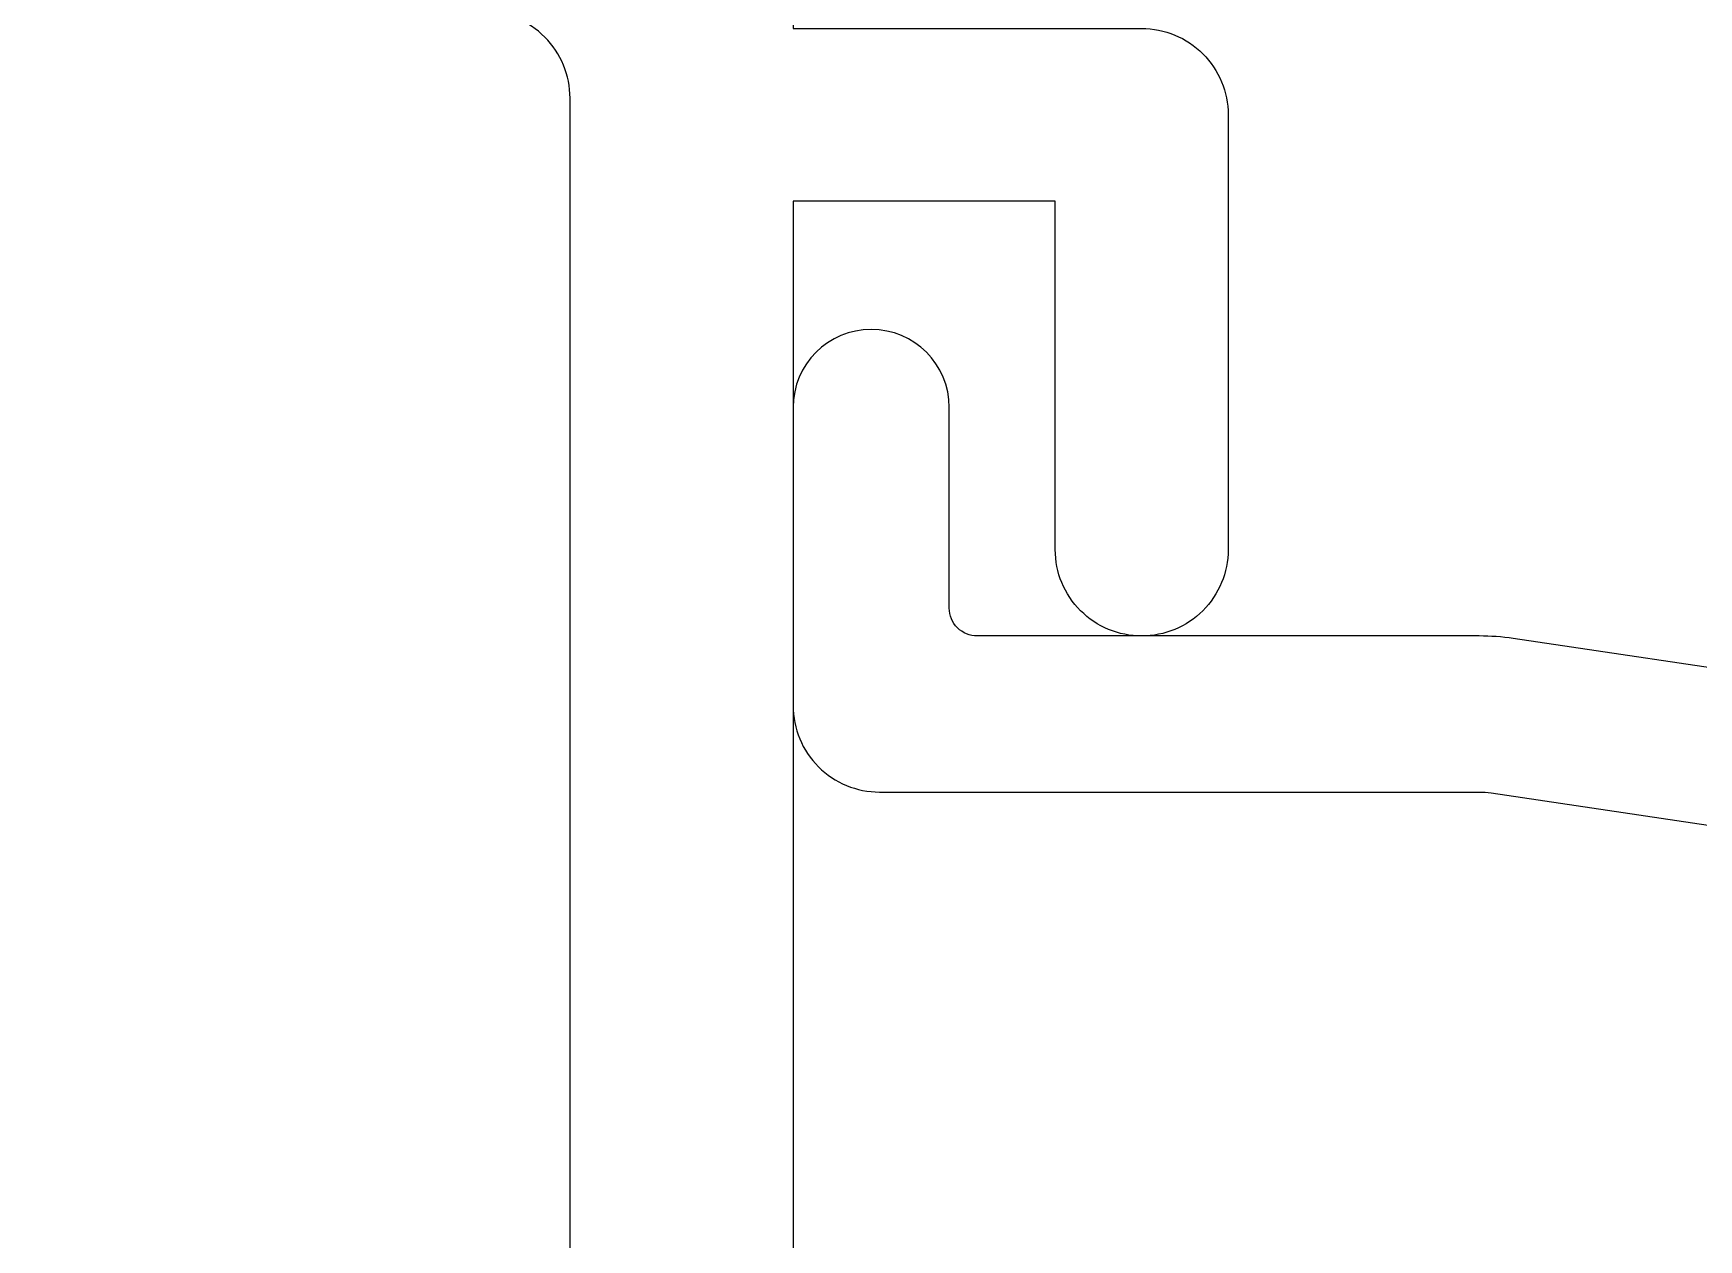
# Model space of a CAD drawing. Extents: x -7 to 79, y -106 to 76.
# Drawn here: x -3.997 to -3.4, y 55.735 to 56.168 of the extents above; entities that cross this region are included whole.
import ezdxf

# ---------------------------------------------------------------- set-up
doc = ezdxf.new("R2010")
doc.units = 0
doc.header["$MEASUREMENT"] = 0
doc.layers.get('0').update_dxf_attribs({"linetype": 'CONTINUOUS'})
doc.layers.add('FRAME', color=1, linetype='CONTINUOUS')

# ---------------------------------------------------------------- blocks, each defined once
blk = doc.blocks.new('3809 BLOCK FRAME')
for points in [[(-1.344, 0.439), (-1.344, 0.439), (-1.359, 0.454), (-1.612, 0.454), (-1.612, 0.579, 0.414214), (-1.643, 0.61), (-1.799, 0.61, 0.414214), (-1.83, 0.579, 0.414214), (-1.799, 0.548), (-1.674, 0.548), (-1.674, 0.454), (-4.425, 0.454)], [(-3.469, 0.374), (-2.41666, 0.374, -0.5024), (-2.38697, 0.33409, 0.280293), (-2.34946, 0.19025, 0.498955), (-2.30053, 0.19797, 0.334263), (-2.30634, 0.2348, -2.470836), (-2.19366, 0.2348, 0.334263), (-2.19947, 0.19797, 0.498955), (-2.15054, 0.19025, 0.280293), (-2.11303, 0.33409, -0.5024), (-2.08334, 0.374), (-1.637, 0.374, -0.414214), (-1.606, 0.343)]]:
    blk.add_lwpolyline(points, format="xyb")

msp = doc.modelspace()

# ---------------------------------------------------------------- linework, layer by layer
at = {"layer": 'FRAME'}
msp.add_lwpolyline([(-3.17219, 55.90696), (-3.46654, 55.95078, 0.035412), (-3.47881, 55.95165), (-3.65881, 55.95165, -0.414214), (-3.66881, 55.96165), (-3.66881, 56.03365, 1), (-3.72481, 56.03365), (-3.72481, 55.92665, 0.414214), (-3.69381, 55.89565), (-3.47881, 55.89565, -0.035412), (-3.47444, 55.89534), (-3.18009, 55.85152, 0.035412)], format="xyb", dxfattribs=at)

# ---------------------------------------------------------------- block references
at = {"layer": 'FRAME', "xscale": -1, "rotation": 270}
msp.add_blockref('3809 BLOCK FRAME', (-4.17881, 57.78165), dxfattribs=at)

doc.saveas('drawing.dxf')
